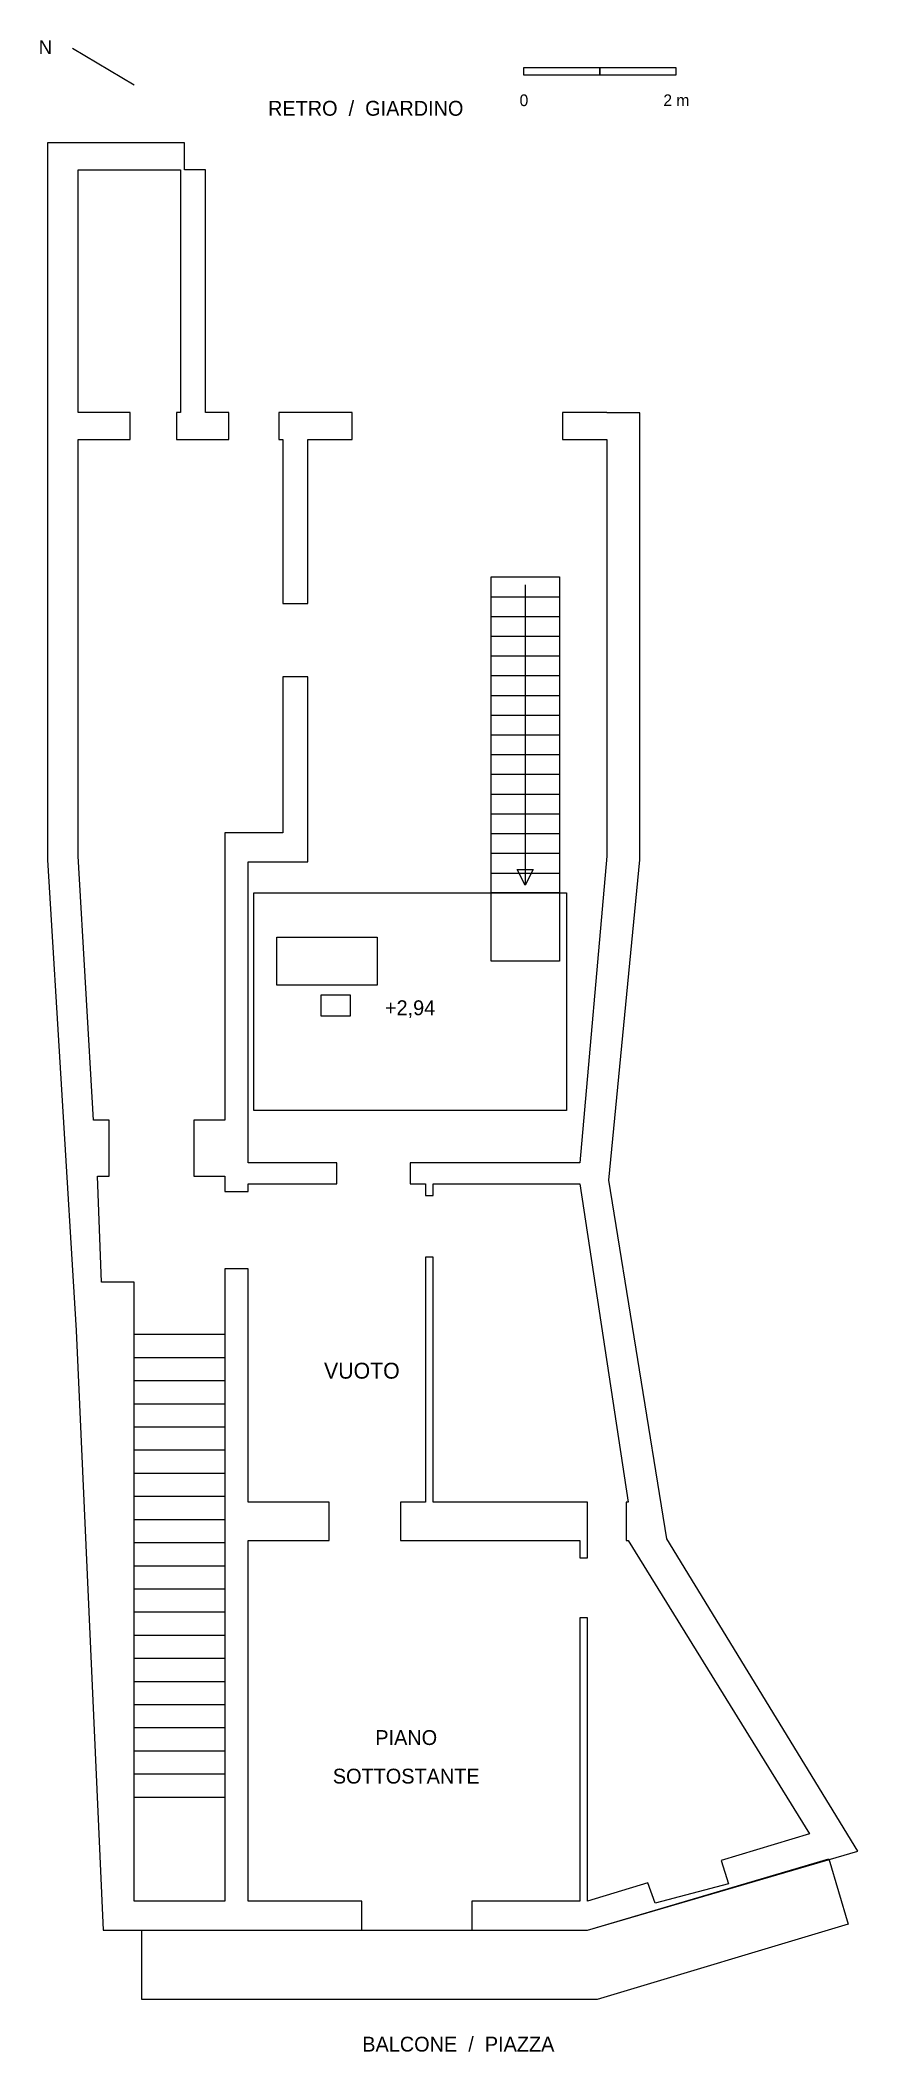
# Model space of a CAD drawing. Header units: metres. Extents: x -0.1 to 10.7, y -0.7 to 25.8.
import ezdxf
from ezdxf.enums import TextEntityAlignment as Align

# ---------------------------------------------------------------- set-up
doc = ezdxf.new("R2010")
doc.units = ezdxf.units.M
for name, color, linetype in [('ARREDI', 32, 'Continuous'), ('SCALA_NUOVA', 30, 'Continuous'), ('SOPPALCO', 3, 'Continuous'), ('SOTTOSTANTE', 8, 'Continuous'), ('TESTI', 5, 'Continuous')]:
    doc.layers.add(name, color=color, linetype=linetype)

msp = doc.modelspace()

# ---------------------------------------------------------------- linework, layer by layer
at = {"layer": 'ARREDI'}
for points in [[(3.0226, 13.9954), (4.3434, 13.9954), (4.3434, 13.3604), (3.0226, 13.3604)], [(3.6068, 13.2334), (3.9878, 13.2334), (3.9878, 12.954), (3.6068, 12.954)]]:
    msp.add_lwpolyline(points, close=True, dxfattribs=at)
at = {"layer": 'SCALA_NUOVA'}
for p, q in [((5.842, 18.7396), (6.742, 18.7396)), ((6.292, 18.638), (6.292, 14.6812)), ((5.842, 18.4796), (6.742, 18.4796)), ((5.842, 18.2196), (6.742, 18.2196)), ((5.842, 17.9596), (6.742, 17.9596)), ((5.842, 17.6996), (6.742, 17.6996)), ((5.842, 17.4396), (6.742, 17.4396)), ((5.842, 17.1796), (6.742, 17.1796)), ((5.842, 16.9196), (6.742, 16.9196)), ((5.842, 16.6596), (6.742, 16.6596)), ((5.842, 16.3996), (6.742, 16.3996)), ((5.842, 16.1396), (6.742, 16.1396)), ((5.842, 15.8796), (6.742, 15.8796)), ((5.842, 15.6196), (6.742, 15.6196)), ((5.842, 15.3596), (6.742, 15.3596)), ((5.842, 15.0996), (6.742, 15.0996)), ((5.842, 14.8396), (6.742, 14.8396)), ((5.842, 14.5796), (6.742, 14.5796))]:
    msp.add_line(p, q, dxfattribs=at)
for points in [[(5.842, 18.7396), (6.742, 18.7396), (6.742, 14.5796), (5.842, 14.5796)], [(6.292, 14.6812), (6.186437, 14.883967), (6.397563, 14.883967)]]:
    msp.add_lwpolyline(points, close=True, dxfattribs=at)
at = {"layer": 'SOPPALCO'}
for points in [[(2.7178, 14.5796), (6.8326, 14.5796), (6.8326, 11.7094), (2.7178, 11.7094)], [(5.842, 14.5796), (6.742, 14.5796), (6.742, 13.6796), (5.842, 13.6796)]]:
    msp.add_lwpolyline(points, close=True, dxfattribs=at)
at = {"layer": 'SOTTOSTANTE'}
for p, q in [((1.8034, 24.4602), (0, 24.4602)), ((0, 24.4602), (0, 15.0114)), ((1.8034, 24.104346), (1.8034, 24.4602)), ((0.4064, 20.9042), (0.4064, 24.1046)), ((0.4064, 24.1046), (1.7526, 24.1046)), ((1.7526, 24.1046), (1.7526, 20.9042)), ((2.0828, 24.104346), (1.8034, 24.104346)), ((2.0828, 20.9042), (2.0828, 24.104346)), ((1.0922, 20.9042), (0.4064, 20.9042)), ((1.0922, 20.5486), (1.0922, 20.9042)), ((1.7526, 20.9042), (1.7018, 20.9042)), ((1.7018, 20.9042), (1.7018, 20.5486)), ((2.3876, 20.9042), (2.0828, 20.9042)), ((2.3876, 20.5486), (2.3876, 20.9042)), ((3.048, 20.9042), (3.048, 20.5486)), ((4.0132, 20.9042), (3.048, 20.9042)), ((4.0132, 20.5486), (4.0132, 20.9042)), ((7.365746, 20.9042), (6.7818, 20.9042)), ((6.7818, 20.9042), (6.7818, 20.5486)), ((7.365746, 20.903946), (7.365746, 20.9042)), ((7.7978, 20.903946), (7.365746, 20.903946)), ((7.7978, 15.0114), (7.7978, 20.903946)), ((0.4064, 15.0622), (0.4064, 20.5486)), ((0.4064, 20.5486), (1.0922, 20.5486)), ((1.7018, 20.5486), (2.3876, 20.5486)), ((3.048, 20.5486), (3.0988, 20.5486)), ((3.0988, 20.5486), (3.0988, 18.3896)), ((3.429, 18.3896), (3.429, 20.5486)), ((3.429, 20.5486), (4.0132, 20.5486)), ((6.7818, 20.5486), (7.366, 20.5486)), ((7.366, 20.5486), (7.366, 15.0622)), ((3.0988, 18.3896), (3.429, 18.3896)), ((3.429, 17.4244), (3.0988, 17.4244)), ((3.0988, 17.4244), (3.0988, 15.367)), ((3.429, 14.986), (3.429, 17.4244)), ((3.0988, 15.367), (2.3368, 15.367)), ((2.3368, 15.367), (2.3368, 11.5824)), ((0, 15.0114), (0.381, 8.8138)), ((0.6096, 11.5824), (0.4064, 15.0622)), ((2.6416, 11.0236), (2.6416, 14.986)), ((2.6416, 14.986), (3.429, 14.986)), ((7.366, 15.0622), (7.0104, 11.0236)), ((7.3914, 10.795), (7.7978, 15.0114)), ((0.8128, 11.5824), (0.6096, 11.5824)), ((0.8128, 10.8458), (0.8128, 11.5824)), ((2.3368, 11.5824), (1.9304, 11.5824)), ((1.9304, 11.5824), (1.9304, 10.8458)), ((3.81, 11.0236), (2.6416, 11.0236)), ((3.81, 10.7442), (3.81, 11.0236)), ((7.0104, 11.0236), (4.7752, 11.0236)), ((4.7752, 11.0236), (4.7752, 10.7442)), ((0.7112, 9.4488), (0.6604, 10.8458)), ((0.6604, 10.8458), (0.8128, 10.8458)), ((1.9304, 10.8458), (2.3368, 10.8458)), ((2.3368, 10.8458), (2.3368, 10.6426)), ((2.3368, 10.6426), (2.6416, 10.6426)), ((2.6416, 10.6426), (2.6416, 10.7442)), ((2.6416, 10.7442), (3.81, 10.7442)), ((4.7752, 10.7442), (4.9784, 10.7442)), ((4.9784, 10.7442), (4.9784, 10.5918)), ((5.08, 10.5918), (5.08, 10.7442)), ((5.08, 10.7442), (7.0104, 10.7442)), ((7.0104, 10.7442), (7.6454, 6.5532)), ((8.1534, 6.0706), (7.3914, 10.795)), ((4.9784, 10.5918), (5.08, 10.5918)), ((2.6416, 9.6266), (2.3368, 9.6266)), ((2.3368, 9.6266), (2.3368, 1.2954)), ((2.6416, 6.5532), (2.6416, 9.6266)), ((5.08, 9.779), (4.9784, 9.779)), ((4.9784, 9.779), (4.9784, 6.5532)), ((5.08, 6.5532), (5.08, 9.779)), ((1.143, 9.4488), (0.7112, 9.4488)), ((1.143, 1.2954), (1.143, 9.4488)), ((0.381, 8.8138), (0.7366, 0.9144)), ((1.143, 8.763), (2.3368, 8.763)), ((1.143, 8.4582), (2.3368, 8.4582)), ((1.143, 8.1534), (2.3368, 8.1534)), ((1.143, 7.8486), (2.3368, 7.8486)), ((1.143, 7.5438), (2.3368, 7.5438)), ((1.143, 7.239), (2.3368, 7.239)), ((1.143, 6.9342), (2.3368, 6.9342)), ((1.143, 6.6294), (2.3368, 6.6294)), ((3.7084, 6.5532), (2.6416, 6.5532)), ((3.7084, 6.0452), (3.7084, 6.5532)), ((4.6482, 6.5532), (4.6482, 6.0452)), ((4.9784, 6.5532), (4.6482, 6.5532)), ((7.112, 6.5532), (5.08, 6.5532)), ((7.112, 6.0452), (7.112, 6.5532)), ((7.6454, 6.5532), (7.62, 6.5532)), ((7.62, 6.5532), (7.62, 6.0452)), ((1.143, 6.3246), (2.3368, 6.3246)), ((1.143, 6.0198), (2.3368, 6.0198)), ((2.6416, 1.2954), (2.6416, 6.0452)), ((2.6416, 6.0452), (3.7084, 6.0452)), ((4.6482, 6.0452), (7.0104, 6.0452)), ((7.0104, 6.0452), (7.0104, 5.8166)), ((7.112, 5.9944), (7.112, 6.0452)), ((7.112, 5.8166), (7.112, 5.9944)), ((7.62, 6.0452), (7.6454, 6.0452)), ((7.6454, 6.0452), (10.033, 2.1844)), ((10.668, 1.9558), (8.1534, 6.0706)), ((1.143, 5.715), (2.3368, 5.715)), ((7.0104, 5.8166), (7.112, 5.8166)), ((1.143, 5.4102), (2.3368, 5.4102)), ((1.143, 5.1054), (2.3368, 5.1054)), ((1.143, 4.8006), (2.3368, 4.8006)), ((7.112, 5.0292), (7.0104, 5.0292)), ((7.0104, 5.0292), (7.0104, 1.2954)), ((7.112, 1.2954), (7.112, 5.0292)), ((1.143, 4.4958), (2.3368, 4.4958)), ((1.143, 4.191), (2.3368, 4.191)), ((1.143, 3.8862), (2.3368, 3.8862)), ((1.143, 3.5814), (2.3368, 3.5814)), ((1.143, 3.2766), (2.3368, 3.2766)), ((1.143, 2.9718), (2.3368, 2.9718)), ((1.143, 2.667), (2.3368, 2.667)), ((10.033, 2.1844), (8.871746, 1.830975)), ((7.112, 0.9144), (10.668, 1.9558)), ((8.871746, 1.830975), (8.9662, 1.524)), ((7.9041, 1.536474), (7.112, 1.2954)), ((8.001, 1.27), (7.9041, 1.536474)), ((8.9662, 1.524), (8.001, 1.27)), ((2.3368, 1.2954), (1.143, 1.2954)), ((4.1402, 1.2954), (2.6416, 1.2954)), ((4.1402, 0.9144), (4.1402, 1.2954)), ((7.0104, 1.2954), (5.588, 1.2954)), ((5.588, 1.2954), (5.588, 0.9144)), ((0.7366, 0.9144), (4.1402, 0.9144)), ((5.588, 0.9144), (7.112, 0.9144))]:
    msp.add_line(p, q, dxfattribs=at)
msp.add_lwpolyline([(1.2446, 0.9144), (7.112, 0.9144), (10.287, 1.8542), (10.541, 0.9906), (7.239, 0), (1.2446, 0)], close=True, dxfattribs=at)
at = {"layer": 'TESTI'}
msp.add_line((0.3302, 25.7048), (1.143, 25.2222), dxfattribs=at)
for points in [[(6.2738, 25.4508), (7.273798, 25.4508), (7.273798, 25.3492), (6.2738, 25.3492)], [(7.273798, 25.4508), (8.273796, 25.4508), (8.273796, 25.3492), (7.273798, 25.3492)]]:
    msp.add_lwpolyline(points, close=True, dxfattribs=at)

# ---------------------------------------------------------------- texts
for s, height, p in [('N', 0.18161, (-0.0254, 25.6286)), ('RETRO  /  GIARDINO', 0.19558, (4.191, 24.8158)), ('0', 0.15367, (6.2738, 24.9428)), ('2 m', 0.15367, (8.2804, 24.9428)), ('+2,94', 0.19558, (4.7752, 12.9667)), ('VUOTO', 0.20955, (4.1402, 8.1788)), ('PIANO', 0.19558, (4.7244, 3.3528)), ('SOTTOSTANTE', 0.19558, (4.7244, 2.8448)), ('BALCONE  /  PIAZZA', 0.19558, (5.4102, -0.6858))]:
    msp.add_text(s, height=height, dxfattribs=at).set_placement(p, align=Align.CENTER)

doc.saveas('drawing.dxf')
